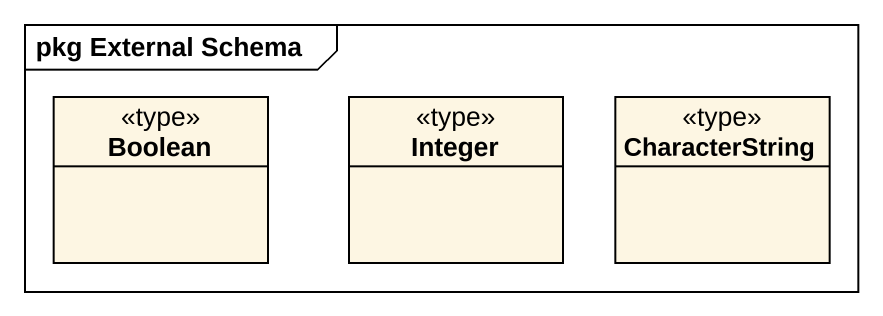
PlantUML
@startuml
mainframe pkg External Schema
hide circle
hide empty members
class Boolean <<type>>
class Integer <<type>>
class CharacterString <<type>>
@enduml
